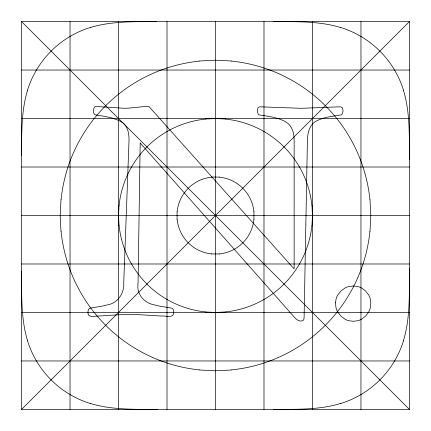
<?xml version="1.0" encoding="UTF-8"?>
<svg xmlns="http://www.w3.org/2000/svg" width="431" height="431" viewBox="0 0 431 431"><rect width="100%" height="100%" fill="white"/><g stroke="black" fill="none" stroke-linecap="round" stroke-linejoin="round"><path stroke-width="0.65" d="M21.55 155.763C21.744 133.987 21.081 111.753 27.433 90.677M21.55 409.45L21.55 21.55L409.45 21.55L409.45 409.45L21.55 409.45L409.45 21.55M409.45 268.152C409.154 292.256 410.549 316.941 403.567 340.323M60.992 199.618L60.189 215.5L60.992 231.382M119.026 205.587L118.525 215.5L119.026 225.413M177.06 211.551L177.06 219.449M253.94 219.449L253.94 211.551M311.974 225.413L312.475 215.5L311.974 205.587M370.008 231.382L370.811 215.5L370.008 199.618M90.677 27.433C111.952 21.027 134.391 21.744 156.372 21.55M340.323 403.567C318.59 410.102 295.655 409.24 273.211 409.45M199.618 60.992L215.5 60.189L231.382 60.992M205.587 119.026L215.5 118.525L225.413 119.026M211.551 177.06L219.449 177.06M219.449 253.94L211.551 253.94M225.413 311.974L215.5 312.475L205.587 311.974M231.382 370.008L215.5 370.811L199.618 370.008M21.55 70.037L409.45 70.037M21.55 118.525L409.45 118.525M21.55 167.012L409.45 167.012M21.55 215.5L409.45 215.5M21.55 263.987L409.45 263.987M21.55 312.475L409.45 312.475M21.55 360.962L409.45 360.962M273.211 21.55C295.655 21.765 318.59 20.898 340.323 27.433M157.789 409.45C135.345 409.24 112.41 410.102 90.677 403.567M21.55 21.55L409.45 409.45M403.567 90.677C410.28 113.067 409.208 136.708 409.45 159.809M27.433 340.323C20.736 317.997 21.787 294.432 21.55 271.39M360.962 21.55L360.962 409.45M312.475 21.55L312.475 409.45M263.987 21.55L263.987 409.45M215.5 21.55L215.5 409.45M167.012 21.55L167.012 409.45M118.525 21.55L118.525 409.45M70.037 21.55L70.037 409.45M27.374 90.661A95.181 95.181 0 0 1 90.661 27.374M340.339 27.374A95.181 95.181 0 0 1 403.626 90.661M403.626 340.339A95.181 95.181 0 0 1 340.339 403.626M90.661 403.626A95.181 95.181 0 0 1 27.374 340.339M253.918 219.449A38.574 38.574 0 0 1 219.449 253.918M211.632 253.918A38.574 38.574 0 0 1 177.163 219.449M177.163 211.632A38.574 38.574 0 0 1 211.632 177.163M219.449 177.163A38.574 38.574 0 0 1 253.918 211.632M225.408 119.08A96.813 96.813 0 0 1 311.92 205.592M311.92 225.408A96.813 96.813 0 0 1 225.408 311.92M205.592 311.92A96.813 96.813 0 0 1 119.08 225.408M119.08 205.592A96.813 96.813 0 0 1 205.592 119.08M231.372 61.078A155.052 155.052 0 0 1 369.922 199.628M369.922 231.372A155.052 155.052 0 0 1 231.372 369.922M199.628 369.922A155.052 155.052 0 0 1 61.078 231.372M61.078 199.628A155.052 155.052 0 0 1 199.628 61.078M140.183 142.99L138.071 282.467A18.393 18.393 0 0 0 137.915 284.729C136.826 295.251 145.301 303.645 155.3 305.067C160.833 306.748 166.732 306.996 172.298 308.316C173.472 309.135 173.634 310.703 173.655 312.022C174.388 318.811 165.79 315.573 161.932 316.015C151.259 315.605 140.614 314.479 129.93 314.431C119.462 314.447 109.043 315.497 98.602 316.015C94.922 315.869 87.197 318.347 88.01 312.022C88.016 310.67 88.274 309.07 89.535 308.316C95.106 307.034 100.962 306.753 106.479 305.067C117.641 303.71 124.537 293.258 123.745 282.467L129.025 140.576C129.122 135.205 128.47 129.408 125.038 125.055A14.024 14.024 0 0 0 122.792 122.808L118.848 120.454L111.796 117.954L104.437 116.3L94.831 114.791L93.646 112.944L93.522 109.285L94.378 107.093L95.849 106.495L124.645 108.294A94.664 94.664 0 0 0 130.712 107.944L142.155 106.78A101.845 101.845 0 0 1 146.082 106.554L148.927 106.495L294.136 268.896L294.136 140.576C294.125 135.377 293.258 129.866 290.02 125.631A15.037 15.037 0 0 0 286.825 122.555C278.561 117.194 268.373 116.467 258.934 114.856A2.214 2.214 0 0 1 258.288 114.377L257.355 111.478A12.305 12.305 0 0 1 257.382 110.029L258.104 107.605L259.758 106.796L301.07 108.305L340.576 106.796L342.23 107.605L342.952 110.029A12.305 12.305 0 0 1 342.979 111.478L342.047 114.377A2.214 2.214 0 0 1 341.4 114.856C332.705 116.305 323.492 117.022 315.643 121.434C309.081 125.27 307.54 133.578 307.405 140.576L304.087 318.051L303.736 319.64A2.3 2.3 0 0 1 303.182 320.314C300.693 322.108 297.632 320.378 295.644 318.654L140.183 142.99M335.55 302.589L335.857 306.98A16.497 16.497 0 0 0 337.586 311.769L340.802 315.998L345.037 319.215A16.453 16.453 0 0 0 348.986 320.761L353.318 321.278L357.638 320.761A15.985 15.985 0 0 0 361.544 319.215L365.687 315.998L368.807 311.764A16.744 16.744 0 0 0 370.31 307.815L370.811 303.483L370.31 299.168A16.297 16.297 0 0 0 368.386 294.529L365.687 291.119L362.272 288.414A16.297 16.297 0 0 0 357.638 286.491L353.318 285.995L348.986 286.496A16.744 16.744 0 0 0 345.037 287.994L340.802 291.119L337.586 295.262A15.985 15.985 0 0 0 336.04 299.168L335.55 302.589"/></g></svg>
